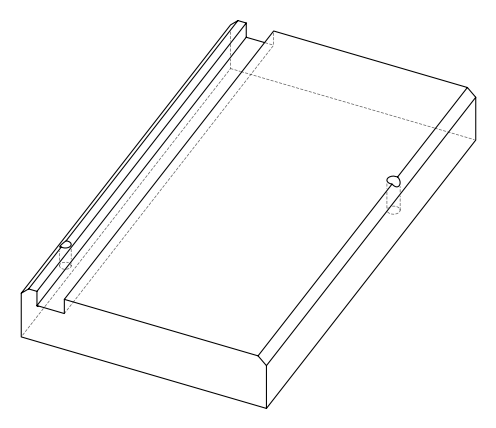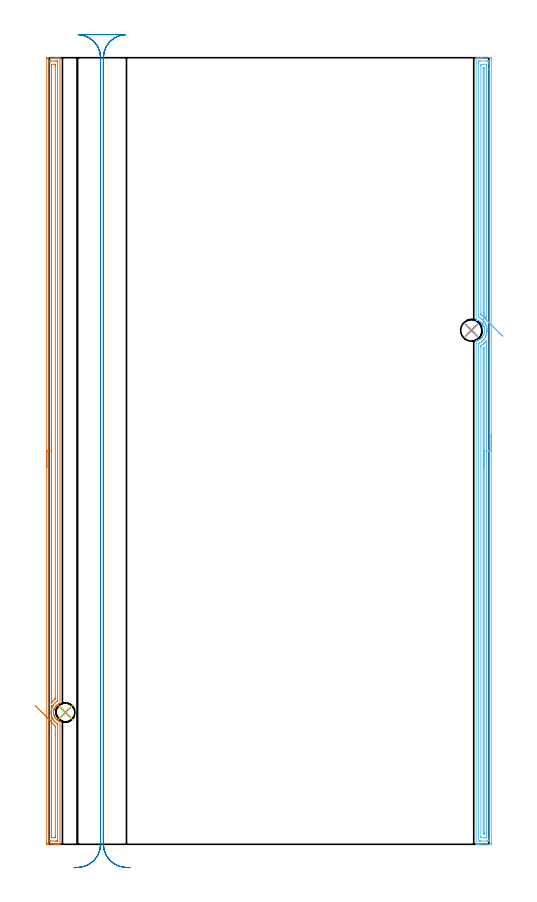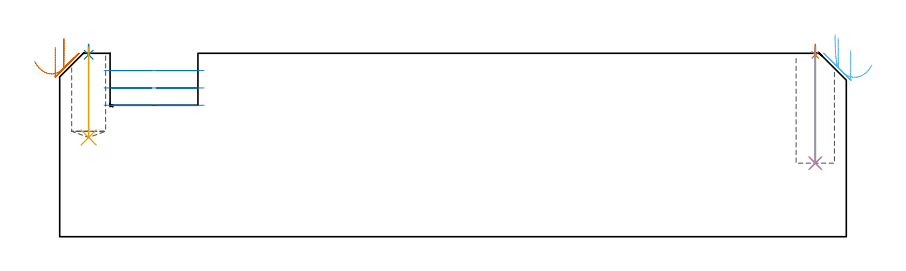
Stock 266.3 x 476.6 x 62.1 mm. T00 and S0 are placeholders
(PLAN: 8 operations, 5 tool changes, 34.2 min)
(1 SPOT_DRILL | STEP1POCKET | NXT0321_9005460120000 | 0.03 min | 4 mm3)
(2 SPOT_DRILL_1 | STEP1POCKET_1 | NXT0321_9005460120000 | 0.03 min | 1 mm3)
(3 DRILL_BLIND_HOLE_INTO_CENTER | STEP1POCKET | NXT0301_055 | 0.16 min | 1986 mm3)
(4 DRILL_TO_ENLARGE_BLIND_HOLE | STEP1POCKET | UGT0301_374 | 0.16 min | 2929 mm3)
(5 DRILL_BLIND_HOLE_INTO_CENTER_1 | STEP1POCKET_1 | NXT0301_086 | 0.12 min | 2799 mm3)
(6 AREA_MILL | FG_CHAMFER_SURFACE | UGT0205_001 | 15.41 min | 19633 mm3)
(7 AREA_MILL_1 | FG_CHAMFER_SURFACE_1 | UGT0205_001 | 11.77 min | 15200 mm3)
(8 MILL_RECTANGULAR_SLOT | SLOT_RECTANGULAR | UGT0201_006 | Follow Part, ap 7, ae 75% | 6.48 min | 249129 mm3)
(TOOL NXT0321_9005460120000 | NC Spot Drill, 142deg, 12mm, Carbide, Uncoated | D12 PA142 FL30 Z2)
(TOOL NXT0301_055 | Carbide Drill 8.4mm [860.1-0840-042A1-MM 2214] | D8.4 PA140 FL61 Z2)
(TOOL UGT0301_374 | Twist Drill Flat Bottom 13 mm | D13 PA180 FL101 Z2)
(TOOL NXT0301_086 | Carbide Drill 11.5mm [860.1-1150-035A1-MM 2214] | D11.5 PA140 FL55 Z2)
(TOOL UGT0205_001 | Chamfer Mill 20 x 3 x 45 deg. | D20 FL50 Z2)
(TOOL UGT0201_006 | End Mill 28 mm | D28 FL25 Z2)
(OP 1 SPOT_DRILL)
G17 G21 G94 G90
T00 M6
G54
G17 G0 G90 X255.8 Y311.4 S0 M3
G43 Z72.1 H0
G94 G81 G98 Z61.54 F250. R65.1
G80
M5
M2
(OP 2 SPOT_DRILL_1)
G17 G21 G94 G90
T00 M6
G54
G17 G0 G90 X9.8 Y79.9 S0 M3
G43 Z72.1 H0
G94 G81 G98 Z61.605 F250. R65.1
G80
M5
M2
(OP 3 DRILL_BLIND_HOLE_INTO_CENTER)
G17 G21 G94 G90
T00 M6
G54
G17 G0 G90 X255.8 Y311.4 S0 M3
G43 Z72.1 H1
G94 G81 G98 Z24.9 F250. R64.1
G80
M5
M2
(OP 4 DRILL_TO_ENLARGE_BLIND_HOLE)
G17 G21 G94 G90
T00 M6
G54
G17 G0 G90 X255.8 Y311.4 S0 M3
G43 Z72.1 H0
G94 G73 G98 Z24.9 F250. Q12.4 R64.1
G80
M5
M2
(OP 5 DRILL_BLIND_HOLE_INTO_CENTER_1)
G17 G21 G94 G90
T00 M6
G54
G17 G0 G90 X9.8 Y79.9 S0 M3
G43 Z72.1 H1
G94 G81 G98 Z33.6 F250. R64.1
G80
M5
M2
(OP 6 AREA_MILL)
G17 G21 G94 G90
T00 M6
G54
G17 G0 G90 X267.8 Y248.3 S1061 M3
G43 Z72.1 H0
Z63.
G94 G1 Y248.262 Z62.128 F250.
Y248.148 Z61.264
Y247.959 Z60.412
Y247.697 Z59.58
Y247.363 Z58.774
Y246.96 Z58.
Y246.492 Z57.264
Y245.96 Z56.572
Y245.371 Z55.929
Y244.728 Z55.34
Y244.036 Z54.808
Y243.3 Z54.34
Y242.526 Z53.937
Y241.72 Z53.603
Y240.888 Z53.341
Y240.036 Z53.152
Y239.172 Z53.038
Y238.3 Z53.
Y0.96
X267.799 Y0.621 Z53.001
X267.794 Y0.072 Z53.003
X267.792 Y0.008 Z53.006
X267.249 Y0.004 Z53.549
X266.631 Y0. Z54.166
X261.917 Z58.877
X260.486 Z60.311
X260.14 Z60.655
X259.449 Z61.351
X259.129 Z61.671
X258.74 Y0.007 Z62.052
X258.703 Y0.01 Z62.088
X258.7 Y0.174 Z62.1
Y304.868
X258.703 Y305.044 Z62.089
X258.746 Y305.06 Z62.046
X258.831 Y305.085 Z61.962
X259.039 Y305.143 Z61.759
X259.176 Y305.181 Z61.621
X259.251 Y305.206 Z61.545
X259.541 Y305.301 Z61.257
X259.915 Y305.462 Z60.885
X259.987 Y305.493 Z60.812
X260.228 Y305.613 Z60.572
X260.425 Y305.711 Z60.374
X260.584 Y305.806 Z60.213
X260.803 Y305.935 Z59.995
X261.029 Y306.086 Z59.768
X261.172 Y306.181 Z59.627
X261.206 Y306.208 Z59.593
X261.308 Y306.289 Z59.491
X261.74 Y306.668 Z59.059
X262.149 Y307.074 Z58.65
X262.173 Y307.102 Z58.626
X262.191 Y307.122 Z58.608
X262.514 Y307.538 Z58.286
X262.811 Y307.968 Z57.988
X262.963 Y308.233 Z57.836
X263.074 Y308.428 Z57.724
X263.274 Y308.861 Z57.524
X263.442 Y309.304 Z57.356
X263.579 Y309.754 Z57.221
X263.602 Y309.857 Z57.198
X263.677 Y310.199 Z57.12
X263.748 Y310.647 Z57.051
X263.782 Y311.093 Z57.013
Y311.252 Z57.005
X263.783 Y311.329 Z57.004
Y311.382 Z57.001
X263.785 Y311.45 Z57.004
X263.786 Y311.54 Z57.003
X263.784 Y311.57 Z57.004
X263.781 Y311.618 Z57.007
X263.773 Y311.831 Z57.026
X263.764 Y311.987 Z57.035
X263.708 Y312.433 Z57.09
X263.618 Y312.882 Z57.179
X263.498 Y313.327 Z57.301
X263.398 Y313.609 Z57.401
X263.337 Y313.776 Z57.458
X263.152 Y314.22 Z57.647
X263.074 Y314.377 Z57.724
X262.889 Y314.697 Z57.906
X262.86 Y314.749 Z57.937
X262.629 Y315.113 Z58.167
X262.417 Y315.4 Z58.381
X262.19 Y315.677 Z58.607
X262.038 Y315.844 Z58.76
X261.88 Y316.006 Z58.917
X261.599 Y316.264 Z59.199
X261.308 Y316.509 Z59.491
X261.037 Y316.71 Z59.761
X260.759 Y316.899 Z60.04
X260.425 Y317.09 Z60.374
X260.14 Y317.231 Z60.658
X259.987 Y317.307 Z60.812
X259.542 Y317.491 Z61.257
X259.117 Y317.636 Z61.682
X258.901 Y317.697 Z61.895
X258.837 Y317.713 Z61.959
X258.749 Y317.738 Z62.046
X258.704 Y317.756 Z62.09
X258.7 Y317.824 Z62.1
Y476.426
X258.703 Y476.591 Z62.088
X258.742 Y476.6 Z62.049
X259.129 Z61.671
X259.449 Z61.351
X260.14 Z60.655
X261.374 Z59.423
X261.917 Z58.877
X262.534 Z58.261
X266.632 Z54.165
X267.249 Y476.596 Z53.549
X267.792 Y476.592 Z53.006
X267.794 Y476.528 Z53.004
X267.799 Y475.979 Z53.001
X267.8 Y475.425 Z53.
Y238.3
X266.386 Z54.414
Y3.301
X266.385 Y2.408 Z54.415
X266.384 Y2.384 Z54.416
X266.36 Y2.01 Z54.44
X265.874 Y2.002 Z54.926
X265.471 Y2.001 Z55.329
X264.988 Y2. Z55.812
X261.434 Z59.366
X261.029 Y2.001 Z59.771
X260.542 Y2.003 Z60.258
X260.14 Y2.01 Z60.66
X260.116 Y2.408 Z60.684
X260.115 Y2.432 Z60.685
X260.114 Y3.301 Z60.686
Y7.964
X260.115 Y302.659 Z60.685
X260.14 Y303.457 Z60.66
X260.185 Y303.482 Z60.615
X260.278 Y303.528 Z60.522
X260.78 Y303.778 Z60.02
X261.029 Y303.911 Z59.771
X261.348 Y304.1 Z59.452
X261.841 Y304.421 Z58.959
X261.884 Y304.454 Z58.916
X261.917 Y304.482 Z58.883
X262.36 Y304.87 Z58.44
X262.806 Y305.284 Z57.994
X262.822 Y305.299 Z57.978
X262.837 Y305.315 Z57.963
X263.11 Y305.614 Z57.69
X263.236 Y305.775 Z57.564
X263.57 Y306.208 Z57.23
X263.604 Y306.254 Z57.196
X263.622 Y306.281 Z57.178
X263.694 Y306.39 Z57.106
X263.968 Y306.826 Z56.832
X264.127 Y307.102 Z56.673
X264.283 Y307.404 Z56.517
X264.55 Y307.995 Z56.25
X264.556 Y308.009 Z56.244
X264.583 Y308.082 Z56.217
X264.786 Y308.685 Z56.014
X264.848 Y308.889 Z55.952
X264.973 Y309.39 Z55.827
X265.055 Y309.783 Z55.745
X265.086 Y309.976 Z55.714
X265.111 Y310.145 Z55.689
X265.169 Y310.676 Z55.631
X265.188 Y310.86 Z55.612
X265.191 Y310.899 Z55.609
X265.193 Y310.956 Z55.607
X265.198 Y311.57 Z55.602
X265.185 Y311.857 Z55.615
X265.166 Y312.165 Z55.634
X265.134 Y312.463 Z55.666
X265.084 Y312.852 Z55.716
X264.987 Y313.357 Z55.813
X264.82 Y314.012 Z55.98
X264.745 Y314.25 Z56.055
X264.583 Y314.711 Z56.217
X264.438 Y315.071 Z56.362
X264.406 Y315.144 Z56.394
X264.25 Y315.478 Z56.55
X263.934 Y316.037 Z56.866
X263.694 Y316.418 Z57.106
X263.318 Y316.931 Z57.482
X263.088 Y317.211 Z57.712
X262.806 Y317.516 Z57.994
X262.486 Y317.824 Z58.314
X261.917 Y318.305 Z58.883
X261.333 Y318.718 Z59.467
X261.029 Y318.892 Z59.771
X260.656 Y319.092 Z60.144
X260.14 Y319.338 Z60.66
X260.117 Y319.611 Z60.683
X260.116 Y319.636 Z60.684
X260.114 Y320.505 Z60.686
Y473.299
X260.115 Y474.192 Z60.685
X260.116 Y474.216 Z60.684
X260.14 Y474.59 Z60.66
X260.626 Y474.598 Z60.174
X261.029 Y474.599 Z59.771
X261.512 Y474.6 Z59.288
X265.066 Z55.734
X265.471 Y474.599 Z55.329
X265.958 Y474.597 Z54.842
X266.36 Y474.59 Z54.44
X266.384 Y474.192 Z54.416
X266.385 Y474.168 Z54.415
X266.386 Y473.299 Z54.414
Y469.627
Y238.3
X264.972 Z55.828
X264.971 Y5.088 Z55.829
X264.97 Y4.699 Z55.83
X264.966 Y4.195 Z55.834
X264.963 Y4.01 Z55.837
X264.774 Y4.003 Z56.026
X264.583 Y4.001 Z56.217
X263.888 Y4. Z56.912
X261.724 Y4.001 Z59.076
X261.595 Y4.004 Z59.205
X261.548 Y4.009 Z59.252
X261.534 Y4.013 Z59.266
X261.533 Y4.019 Z59.267
X261.53 Y4.065 Z59.27
X261.529 Y4.195 Z59.271
Y4.585
Y301.237
X261.532 Y301.741 Z59.268
X261.536 Y301.936 Z59.264
X261.539 Y302.024 Z59.261
X262.139 Y302.411 Z58.661
X262.469 Y302.634 Z58.331
X262.657 Y302.783 Z58.143
X262.806 Y302.908 Z57.994
X263.135 Y303.197 Z57.665
X263.493 Y303.528 Z57.307
X263.595 Y303.628 Z57.205
X263.694 Y303.731 Z57.106
X264.025 Y304.089 Z56.775
X264.288 Y304.421 Z56.512
X264.415 Y304.59 Z56.385
X264.583 Y304.821 Z56.217
X264.783 Y305.113 Z56.017
X264.919 Y305.315 Z55.881
X264.936 Y305.337 Z55.864
X264.953 Y305.357 Z55.847
X264.964 Y305.315 Z55.836
X264.969 Y305.063 Z55.831
X264.971 Y304.925 Z55.829
X264.972 Y295.814 Z55.828
Y238.3
X263.557 Z57.243
Y6.875
X263.556 Y6.257 Z57.244
X263.554 Y6.123 Z57.246
X263.551 Y6.025 Z57.249
X263.463 Y6.01 Z57.337
X263.25 Y6.009 Z57.55
X263.037 Y6.01 Z57.763
X262.95 Y6.025 Z57.85
X262.943 Y6.875 Z57.857
Y300.091
X262.947 Y300.705 Z57.853
X262.95 Y300.724 Z57.85
X262.958 Y300.734 Z57.842
X262.99 Y300.76 Z57.81
X263.11 Y300.847 Z57.69
X263.264 Y300.969 Z57.536
X263.54 Y301.19 Z57.26
X263.551 Y301.197 Z57.249
X263.552 Y301.196 Z57.248
X263.554 Y301.188 Z57.246
X263.556 Y301.121 Z57.244
X263.557 Y300.985 Z57.243
Y300.847
Y238.3
Y237.428 Z57.281
Y236.564 Z57.395
Y235.712 Z57.583
Y234.88 Z57.846
Y234.074 Z58.18
Y233.3 Z58.582
Y232.564 Z59.051
Y231.872 Z59.582
Y231.229 Z60.172
Y230.64 Z60.815
Y230.108 Z61.507
Y229.64 Z62.243
Y229.237 Z63.016
Y228.903 Z63.822
Y228.641 Z64.654
Y228.452 Z65.506
Y228.338 Z66.371
Y228.3 Z67.243
G0 Z72.1
X274.965 Y307.709
Z58.138
G1 X274.579 Y308.085 Z57.452
X274.151 Y308.501 Z56.815
X273.686 Y308.954 Z56.233
X273.185 Y309.441 Z55.71
X272.654 Y309.957 Z55.249
X272.097 Y310.5 Z54.855
X271.517 Y311.065 Z54.53
X270.918 Y311.647 Z54.277
X270.306 Y312.242 Z54.097
X269.686 Y312.846 Z53.993
X269.061 Y313.455 Z53.964
X268.436 Y314.062 Z54.012
X267.818 Y314.664 Z54.135
X267.209 Y315.257 Z54.333
X266.614 Y315.835 Z54.605
X266.039 Y316.395 Z54.947
X265.488 Y316.931 Z55.359
X264.964 Y317.441 Z55.836
X264.952 Y317.453 Z55.848
X264.935 Y317.471 Z55.865
X264.7 Y317.824 Z56.1
X264.583 Y317.99 Z56.217
X264.274 Y318.404 Z56.526
X264.018 Y318.718 Z56.782
X263.694 Y319.073 Z57.106
X263.128 Y319.611 Z57.672
X262.806 Y319.884 Z57.994
X262.46 Y320.157 Z58.34
X261.98 Y320.505 Z58.82
X261.536 Y320.78 Z59.264
X261.533 Y320.878 Z59.267
X261.53 Y321.009 Z59.27
X261.529 Y321.398 Z59.271
Y321.789
Y471.512
X261.53 Y471.901 Z59.27
X261.534 Y472.405 Z59.266
X261.537 Y472.59 Z59.263
X261.726 Y472.597 Z59.074
X261.917 Y472.599 Z58.883
X262.612 Y472.6 Z58.188
X264.776 Y472.599 Z56.024
X264.905 Y472.596 Z55.895
X264.952 Y472.591 Z55.848
X264.966 Y472.587 Z55.834
X264.967 Y472.581 Z55.833
X264.97 Y472.535 Z55.83
X264.971 Y472.405 Z55.829
Y472.015
Y318.327
X264.969 Y317.824 Z55.831
X264.964 Y317.441 Z55.836
X263.553 Y321.615 Z57.247
X263.446 Y321.69 Z57.354
X263.295 Y321.8 Z57.505
X263.108 Y321.957 Z57.692
X262.95 Y322.147 Z57.85
X262.948 Y322.292 Z57.852
X262.943 Y322.91 Z57.857
Y469.725
X262.944 Y470.343 Z57.856
X262.946 Y470.478 Z57.854
X262.949 Y470.575 Z57.851
X263.037 Y470.59 Z57.763
X263.25 Y470.592 Z57.55
X263.463 Y470.59 Z57.337
X263.55 Y470.575 Z57.25
X263.552 Y470.48 Z57.248
X263.557 Y469.863 Z57.243
Y321.877
X263.556 Y321.706 Z57.244
X263.554 Y321.623 Z57.246
X263.553 Y321.615 Z57.247
X263.451 Y320.76 Z57.387
X263.351 Y319.92 Z57.602
X263.254 Y319.102 Z57.889
X263.16 Y318.312 Z58.247
X263.07 Y317.556 Z58.673
X262.985 Y316.84 Z59.164
X262.905 Y316.169 Z59.716
X262.832 Y315.548 Z60.324
X262.764 Y314.982 Z60.985
X262.704 Y314.476 Z61.693
X262.651 Y314.033 Z62.442
X262.607 Y313.656 Z63.228
X262.57 Y313.349 Z64.044
X262.542 Y313.114 Z64.883
X262.523 Y312.952 Z65.74
X262.513 Y312.865 Z66.608
X262.511 Y312.853 Z67.481
X262.519 Y312.917 Z68.351
G0 Z72.1
M5
M2
(OP 7 AREA_MILL_1)
G17 G21 G94 G90
T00 M6
G54
G17 G0 G90 X-1.5 Y228.3 S1061 M3
G43 Z72.1 H0
Z64.1
G94 G1 Y228.338 Z63.228 F250.
Y228.452 Z62.364
Y228.641 Z61.512
Y228.903 Z60.68
Y229.237 Z59.874
Y229.64 Z59.1
Y230.108 Z58.364
Y230.64 Z57.672
Y231.229 Z57.029
Y231.872 Z56.44
Y232.564 Z55.908
Y233.3 Z55.44
Y234.074 Z55.037
Y234.88 Z54.703
Y235.712 Z54.441
Y236.564 Z54.252
Y237.428 Z54.138
Y238.3 Z54.1
Y475.561
X-1.499 Y475.979 Z54.101
X-1.495 Y476.449 Z54.103
X-1.492 Y476.591 Z54.106
X-1.031 Y476.6 Z54.566
X3.383 Z58.977
X3.922 Z59.519
X4.265 Z59.862
X4.805 Z60.401
X5.148 Z60.743
X5.835 Z61.435
X6.135 Z61.735
X6.49 Y476.593 Z62.08
X6.497 Y476.592 Z62.088
X6.5 Y476.426 Z62.1
Y85.506
X6.497 Y85.369 Z62.088
X6.414 Y85.332 Z62.008
X6.286 Y85.282 Z61.882
X6.249 Y85.267 Z61.846
X6.031 Y85.177 Z61.627
X5.965 Y85.149 Z61.562
X5.755 Y85.051 Z61.353
X5.59 Y84.961 Z61.187
X5.423 Y84.87 Z61.021
X5.1 Y84.674 Z60.698
X4.878 Y84.513 Z60.476
X4.458 Y84.162 Z60.057
X4.061 Y83.781 Z59.66
X4.001 Y83.712 Z59.599
X3.683 Y83.309 Z59.282
X3.398 Y82.888 Z58.997
X3.264 Y82.646 Z58.864
X3.124 Y82.39 Z58.721
X2.955 Y81.994 Z58.554
X2.914 Y81.877 Z58.513
X2.804 Y81.551 Z58.4
X2.787 Y81.485 Z58.382
X2.737 Y81.295 Z58.336
X2.721 Y81.23 Z58.319
X2.694 Y81.123 Z58.291
X2.689 Y81.101 Z58.285
X2.68 Y81.038 Z58.272
X2.611 Y80.656 Z58.208
X2.601 Y80.547 Z58.197
X2.585 Y80.36 Z58.175
X2.568 Y80.208 Z58.164
Y80.195
X2.569 Y80.145 Z58.161
X2.567 Y80.019 Z58.159
X2.566 Y79.887 Z58.155
X2.565 Y79.863 Z58.157
X2.563 Y79.761 Z58.158
X2.581 Y79.529 Z58.168
X2.591 Y79.315 Z58.187
X2.657 Y78.867 Z58.249
X2.671 Y78.805 Z58.262
X2.687 Y78.727 Z58.282
X2.716 Y78.591 Z58.315
X2.754 Y78.422 Z58.352
X2.894 Y77.972 Z58.493
X2.918 Y77.911 Z58.516
X3.066 Y77.529 Z58.666
X3.123 Y77.404 Z58.723
X3.338 Y77.014 Z58.936
X3.574 Y76.635 Z59.172
X3.677 Y76.497 Z59.275
X3.782 Y76.357 Z59.378
X3.852 Y76.273 Z59.448
X4.002 Y76.092 Z59.598
X4.334 Y75.742 Z59.932
X4.407 Y75.677 Z60.006
X4.599 Y75.507 Z60.199
X4.631 Y75.481 Z60.231
X4.707 Y75.422 Z60.304
X4.76 Y75.379 Z60.359
X4.877 Y75.286 Z60.476
X5.213 Y75.059 Z60.813
X5.527 Y74.869 Z61.125
X5.559 Y74.849 Z61.157
X5.755 Y74.751 Z61.354
X5.846 Y74.712 Z61.445
X6.031 Y74.631 Z61.625
X6.301 Y74.513 Z61.897
X6.324 Y74.504 Z61.921
X6.442 Y74.458 Z62.036
X6.504 Y74.428 Z62.096
X6.5 Y74.339 Z62.1
Y0.174
X6.497 Y0.009 Z62.088
X6.49 Y0.007 Z62.08
X6.135 Y0. Z61.735
X5.835 Z61.434
X5.148 Z60.743
X3.922 Z59.519
X3.383 Z58.977
X2.77 Z58.365
X-1.031 Y0.001 Z54.566
X-1.26 Y0.004 Z54.337
X-1.492 Y0.009 Z54.106
X-1.495 Y0.151 Z54.103
X-1.499 Y0.621 Z54.101
X-1.5 Y1.095 Z54.1
Y238.3
X-0.086 Z55.514
X-0.085 Y474.4 Z55.515
X-0.084 Y474.504 Z55.516
X-0.082 Y474.555 Z55.518
X-0.079 Y474.576 Z55.521
X-0.068 Y474.59 Z55.532
X0.334 Y474.597 Z55.934
X0.735 Y474.599 Z56.335
X1.215 Y474.6 Z56.815
X3.863 Z59.463
X4.265 Y474.599 Z59.865
X4.749 Y474.597 Z60.349
X4.976 Y474.59 Z60.576
X5.079 Y474.573 Z60.679
X5.085 Y474.257 Z60.685
Y474.192
Y87.293
X5.079 Y86.879 Z60.679
X5.075 Y86.835 Z60.675
X4.382 Y86.4 Z59.982
X4.314 Y86.35 Z59.914
X4.265 Y86.312 Z59.865
X3.829 Y85.948 Z59.429
X3.383 Y85.544 Z58.983
X3.344 Y85.506 Z58.944
X3.074 Y85.21 Z58.674
X2.949 Y85.052 Z58.549
X2.611 Y84.613 Z58.211
X2.565 Y84.547 Z58.165
X2.5 Y84.447 Z58.1
X2.225 Y83.997 Z57.825
X2.071 Y83.719 Z57.671
X1.917 Y83.416 Z57.517
X1.669 Y82.825 Z57.269
X1.66 Y82.804 Z57.26
X1.655 Y82.788 Z57.255
X1.617 Y82.675 Z57.217
X1.447 Y82.104 Z57.047
X1.403 Y81.932 Z57.003
X1.331 Y81.631 Z56.931
X1.285 Y81.375 Z56.885
X1.229 Y81.038 Z56.829
X1.182 Y80.586 Z56.782
X1.157 Y80.145 Z56.757
X1.154 Y79.721 Z56.754
X1.18 Y79.251 Z56.78
X1.197 Y79.022 Z56.797
X1.233 Y78.747 Z56.833
X1.292 Y78.358 Z56.892
X1.465 Y77.619 Z57.065
X1.51 Y77.464 Z57.11
X1.617 Y77.13 Z57.217
X1.833 Y76.571 Z57.433
X1.954 Y76.297 Z57.554
X2.049 Y76.115 Z57.649
X2.294 Y75.677 Z57.894
X2.5 Y75.347 Z58.1
X2.916 Y74.784 Z58.516
X3.13 Y74.528 Z58.73
X3.383 Y74.26 Z58.983
X3.565 Y74.075 Z59.165
X3.772 Y73.89 Z59.372
X4.265 Y73.494 Z59.865
X5.023 Y72.997 Z60.623
X5.067 Y72.963 Z60.667
X5.079 Y72.941 Z60.679
X5.081 Y72.892 Z60.681
X5.084 Y72.789 Z60.684
X5.085 Y72.581 Z60.685
X5.086 Y72.166 Z60.686
X5.085 Y2.2 Z60.685
X5.084 Y2.096 Z60.684
X5.082 Y2.045 Z60.682
X5.079 Y2.024 Z60.679
X5.068 Y2.01 Z60.668
X4.666 Y2.003 Z60.266
X4.265 Y2.001 Z59.865
X3.785 Y2. Z59.385
X1.137 Z56.737
X0.735 Y2.001 Z56.335
X0.251 Y2.003 Z55.851
X0.024 Y2.01 Z55.624
X-0.079 Y2.026 Z55.521
X-0.085 Y2.343 Z55.515
Y2.408
X-0.086 Y238.3 Z55.514
X1.328 Z56.928
X1.329 Y471.804 Z56.929
X1.331 Y472.405 Z56.931
X1.334 Y472.551 Z56.934
X1.335 Y472.58 Z56.935
X1.362 Y472.59 Z56.962
X1.428 Y472.597 Z57.028
X1.617 Y472.599 Z57.217
X3.383 Z58.983
X3.575 Y472.597 Z59.175
X3.63 Y472.594 Z59.23
X3.659 Y472.59 Z59.259
X3.665 Y472.578 Z59.265
X3.668 Y472.503 Z59.268
X3.67 Y472.405 Z59.27
X3.671 Y472.113 Z59.271
Y471.512
Y89.08
X3.67 Y88.789 Z59.27
X3.666 Y88.187 Z59.266
X3.665 Y88.154 Z59.265
X3.646 Y88.127 Z59.246
X3.595 Y88.081 Z59.195
X3.537 Y88.031 Z59.137
X3.383 Y87.901 Z58.983
X3.056 Y87.623 Z58.656
X2.689 Y87.293 Z58.289
X2.592 Y87.2 Z58.192
X2.5 Y87.106 Z58.1
X2.163 Y86.741 Z57.763
X1.892 Y86.4 Z57.492
X1.773 Y86.242 Z57.373
X1.617 Y86.028 Z57.217
X1.406 Y85.72 Z57.006
X1.376 Y85.677 Z56.976
X1.352 Y85.645 Z56.952
X1.339 Y85.628 Z56.939
X1.335 Y85.642 Z56.935
X1.33 Y85.709 Z56.93
X1.329 Y85.745 Z56.929
X1.328 Y238.3 Z56.928
Y239.172 Z56.966
Y240.036 Z57.08
Y240.888 Z57.269
Y241.72 Z57.531
Y242.526 Z57.865
Y243.3 Z58.268
Y244.036 Z58.737
Y244.728 Z59.268
Y245.371 Z59.857
Y245.96 Z60.501
Y246.492 Z61.193
Y246.96 Z61.928
Y247.363 Z62.702
Y247.697 Z63.508
Y247.959 Z64.34
Y248.148 Z65.192
Y248.262 Z66.057
Y248.3 Z66.928
G0 Z72.1
X-8.458 Y84.089
Z59.365
G1 X-8.084 Y83.71 Z58.674
X-7.669 Y83.29 Z58.031
X-7.216 Y82.832 Z57.443
X-6.729 Y82.339 Z56.913
X-6.211 Y81.815 Z56.446
X-5.667 Y81.264 Z56.044
X-5.1 Y80.69 Z55.712
X-4.515 Y80.098 Z55.451
X-3.916 Y79.492 Z55.264
X-3.308 Y78.876 Z55.151
X-2.696 Y78.256 Z55.115
X-2.083 Y77.636 Z55.154
X-1.476 Y77.021 Z55.27
X-0.877 Y76.415 Z55.46
X-0.293 Y75.824 Z55.724
X0.273 Y75.251 Z56.059
X0.817 Y74.701 Z56.463
X1.333 Y74.178 Z56.933
X1.337 Y74.173 Z56.937
X1.528 Y73.89 Z57.128
X1.617 Y73.765 Z57.217
X1.944 Y73.33 Z57.544
X2.22 Y72.997 Z57.82
X2.5 Y72.697 Z58.1
X2.79 Y72.401 Z58.39
X3.126 Y72.103 Z58.726
X3.653 Y71.67 Z59.253
X3.664 Y71.501 Z59.264
X3.668 Y71.21 Z59.268
X3.67 Y70.918 Z59.27
X3.671 Y65.965 Z59.271
Y4.796
X3.669 Y4.195 Z59.269
X3.666 Y4.049 Z59.266
X3.665 Y4.02 Z59.265
X3.638 Y4.01 Z59.238
X3.572 Y4.003 Z59.172
X3.383 Y4.001 Z58.983
X1.617 Z57.217
X1.425 Y4.003 Z57.025
X1.37 Y4.006 Z56.97
X1.34 Y4.01 Z56.94
X1.335 Y4.022 Z56.935
X1.332 Y4.097 Z56.932
X1.33 Y4.195 Z56.93
X1.329 Y4.487 Z56.929
X1.328 Y5.088 Z56.928
Y73.289
X1.329 Y73.89 Z56.929
X1.33 Y74.015 Z56.93
X1.333 Y74.178 Z56.933
X1.347 Y75.049 Z56.986
X1.362 Y75.911 Z57.114
X1.376 Y76.76 Z57.317
X1.389 Y77.587 Z57.593
X1.403 Y78.387 Z57.94
X1.415 Y79.154 Z58.355
X1.427 Y79.882 Z58.836
X1.439 Y80.565 Z59.379
X1.449 Y81.199 Z59.978
X1.459 Y81.777 Z60.631
X1.467 Y82.297 Z61.332
X1.475 Y82.753 Z62.076
X1.481 Y83.143 Z62.856
X1.487 Y83.463 Z63.667
X1.491 Y83.712 Z64.503
X1.494 Y83.887 Z65.358
X1.495 Y83.986 Z66.225
X1.496 Y84.01 Z67.097
G0 Z72.1
M5
M2
(OP 8 MILL_RECTANGULAR_SLOT)
G17 G21 G94 G90
T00 M6
G54
G17 G0 G90 X48.878 Y-14.166 S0 M3
G43 Z72.1 H0
Z56.233
G94 G1 X45.884 Y-13.97 F250.
G2 X32.8 Y0. R14. F500.
G1 Y476.6
G2 X46.271 Y490.59 R14.
G1 Y490.6
X17.629
Y490.59
G2 X31.1 Y476.6 R14.
G1 Y0.
G2 X18.016 Y-13.97 R14.
G1 X15.022 Y-14.166 F250.
G0 X48.878 Z50.367
G1 X45.884 Y-13.97
G2 X32.8 Y0. R14. F500.
G1 Y476.6
G2 X46.271 Y490.59 R14.
G1 Y490.6
X17.629
Y490.59
G2 X31.1 Y476.6 R14.
G1 Y0.
G2 X18.016 Y-13.97 R14.
G1 X15.022 Y-14.166 F250.
G0 X48.878 Z44.5
G1 X45.884 Y-13.97
G2 X32.8 Y0. R14. F500.
G1 Y476.6
G2 X46.271 Y490.59 R14.
G1 Y490.6
X17.629
Y490.59
G2 X31.1 Y476.6 R14.
G1 Y0.
G2 X18.016 Y-13.97 R14.
G1 X15.022 Y-14.166 F250.
G0 Z72.1
M5
M2
